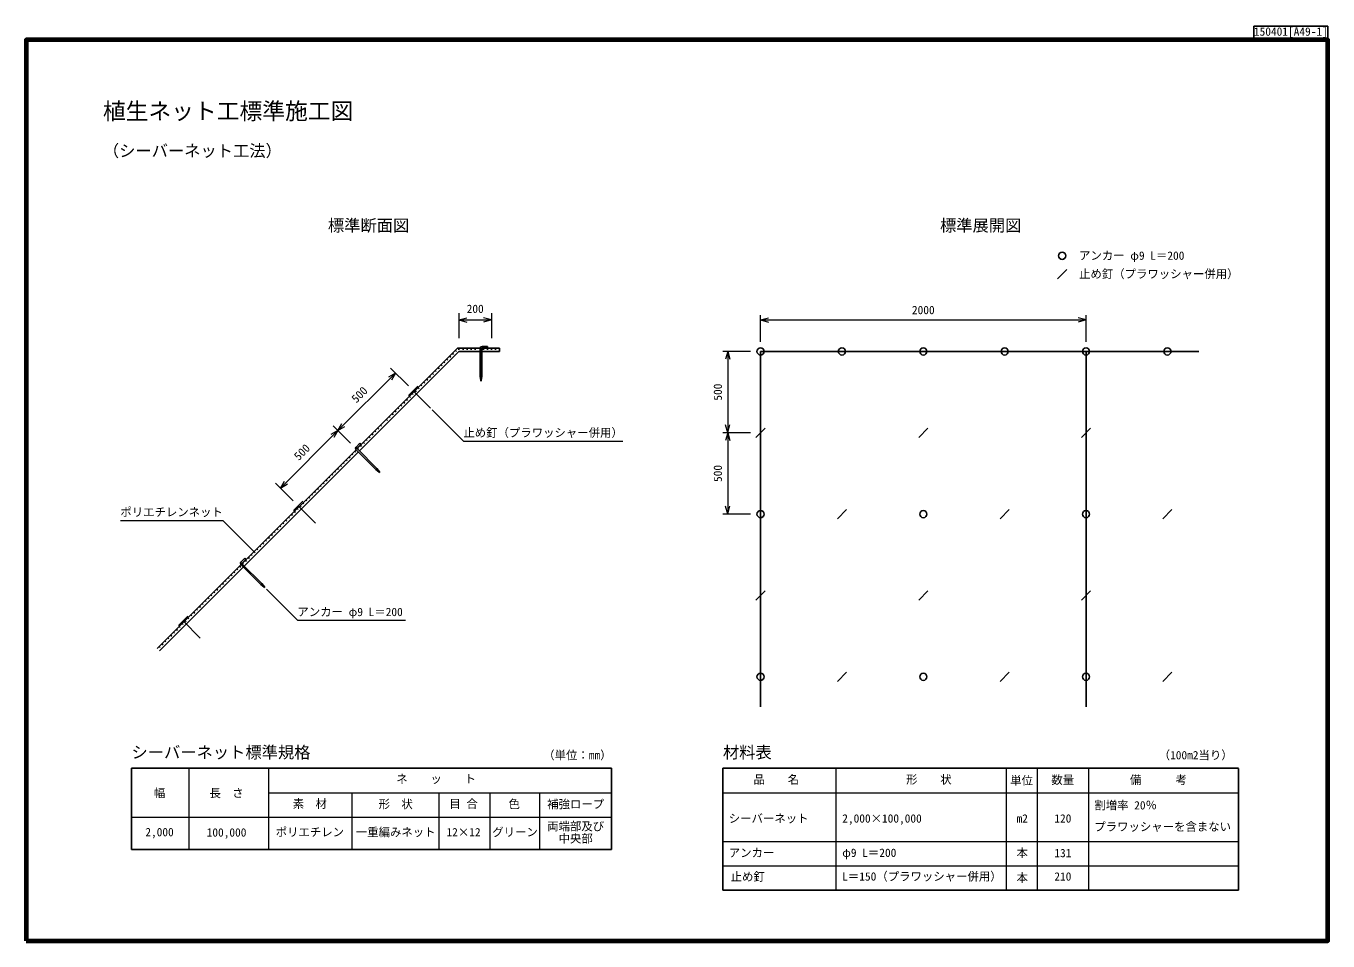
# Model space of a CAD drawing. Units: millimetres, scale not verified. Extents: x 200 to 8201, y 200 to 5825.
import ezdxf
from ezdxf.enums import TextEntityAlignment as Align

# ---------------------------------------------------------------- set-up
doc = ezdxf.new("R2010")
doc.units = ezdxf.units.MM
doc.header["$LTSCALE"] = 20
for name, color, linetype, lineweight in [('C-DOC', 3, 'Continuous', 25), ('C-MTR-FRAM', 5, 'Continuous', 25), ('C-MTR-LINE', 5, 'Continuous', 13), ('C-STR', 7, 'Continuous', 25), ('C-STR-DIM', 1, 'Continuous', 13), ('C-STR-HTXT', 1, 'Continuous', 13), ('C-STR-TXT', 7, 'Continuous', 25), ('C-TTL', 2, 'Continuous', 70)]:
    doc.layers.add(name, color=color, linetype=linetype, lineweight=lineweight)
doc.layers.add('C-MTR-TXT', color=5, linetype='Continuous')
doc.layers.add('C-TTL-TXT', color=5, linetype='Continuous')
doc.styles.add('ＭＳ ゴシック', font='')
doc.styles.get('ＭＳ ゴシック').set_extended_font_data('MS Gothic')

msp = doc.modelspace()

# ---------------------------------------------------------------- linework, layer by layer
at = {"layer": 'C-DOC'}
for p, q in [((7745.89, 5824.96), (7745.89, 5749.96)), ((8200.89, 5824.96), (7745.89, 5824.96)), ((8200.89, 5749.96), (8200.89, 5824.96)), ((7745.89, 5749.96), (8200.89, 5749.96))]:
    msp.add_line(p, q, dxfattribs=at)
at = {"layer": 'C-MTR-FRAM'}
for p, q in [((848.8, 761.37), (848.8, 1261.37)), ((848.8, 1261.37), (3798.41, 1261.37)), ((3798.41, 1261.37), (3798.41, 761.37)), ((4482.65, 1261.37), (4482.65, 511.37)), ((4482.65, 1261.37), (7650.74, 1261.37)), ((7650.74, 1259.37), (7650.74, 511.37)), ((848.8, 761.37), (3798.41, 761.37)), ((4482.65, 511.37), (7650.74, 511.37))]:
    msp.add_line(p, q, dxfattribs=at)
at = {"layer": 'C-MTR-LINE'}
for p, q in [((1200.13, 1261.37), (1200.13, 761.37)), ((1689.23, 1261.37), (1689.23, 761.37)), ((5175.65, 1261.37), (5175.65, 511.37)), ((6223.09, 1261.37), (6223.09, 509.37)), ((6413.09, 1261.37), (6413.09, 509.37)), ((6728.65, 1261.37), (6728.65, 509.37)), ((1689.23, 1111.37), (3798.41, 1111.37)), ((2202.42, 1111.37), (2202.42, 761.37)), ((2736.23, 1111.37), (2736.23, 761.37)), ((3050.79, 1111.37), (3050.79, 761.37)), ((3358.05, 761.37), (3358.05, 1111.37)), ((4482.65, 1111.37), (7650.74, 1111.37)), ((848.8, 961.37), (3798.41, 961.37)), ((4482.65, 811.37), (7650.74, 811.37)), ((4482.65, 661.37), (7650.74, 661.37))]:
    msp.add_line(p, q, dxfattribs=at)
at = {"layer": 'C-STR'}
for p, q in [((2234.79, 3226.91), (2852.22, 3844.34)), ((2852.22, 3844.34), (2991.5, 3844.34)), ((2860.5, 3835.2), (2860.5, 3844.34)), ((2885.5, 3835.2), (2885.5, 3844.34)), ((2910.5, 3835.2), (2910.5, 3844.34)), ((2935.5, 3835.2), (2935.5, 3844.34)), ((2960.5, 3835.2), (2960.5, 3844.34)), ((2991.5, 3846.69), (2991.5, 3671.59)), ((3000.5, 3841.59), (3000.5, 3671.59)), ((3001.33, 3844.34), (3110.5, 3844.34)), ((3003.02, 3855.57), (3035.97, 3855.57)), ((3035.97, 3846.57), (3005.91, 3846.57)), ((3010.5, 3835.2), (3010.5, 3844.34)), ((3035.5, 3835.2), (3035.5, 3844.34)), ((3035.97, 3846.57), (3035.97, 3855.57)), ((3060.5, 3835.2), (3060.5, 3844.34)), ((3085.5, 3835.2), (3085.5, 3844.34)), ((3110.5, 3824.34), (3110.5, 3844.34)), ((2248.45, 3212.29), (2860.5, 3824.34)), ((2792.03, 3771.23), (2785.56, 3777.69)), ((2809.7, 3788.9), (2803.24, 3795.37)), ((2827.38, 3806.58), (2820.92, 3813.04)), ((2845.06, 3824.26), (2838.6, 3830.72)), ((2860.5, 3824.34), (2991.5, 3824.34)), ((3000.5, 3824.34), (3110.5, 3824.34)), ((7406.51, 3824.34), (4714.08, 3824.34)), ((4714.08, 3824.34), (4714.08, 1640.08)), ((6714.08, 3824.34), (6714.08, 1640.08)), ((2703.64, 3682.84), (2697.18, 3689.3)), ((2721.32, 3700.52), (2714.85, 3706.98)), ((2738.99, 3718.19), (2732.53, 3724.65)), ((2756.67, 3735.87), (2750.21, 3742.33)), ((2774.35, 3753.55), (2767.89, 3760.01)), ((2607.52, 3610.64), (2550.95, 3554.07)), ((2615.25, 3594.45), (2608.79, 3600.91)), ((2632.93, 3612.13), (2626.47, 3618.59)), ((2650.6, 3629.81), (2644.14, 3636.27)), ((2668.28, 3647.48), (2661.82, 3653.94)), ((2685.96, 3665.16), (2679.5, 3671.62)), ((2994.5, 3646.59), (2991.5, 3671.59)), ((2994.5, 3646.59), (2996, 3641.59)), ((2996, 3641.59), (2997.5, 3646.59)), ((2997.5, 3646.59), (3000.5, 3671.59)), ((2544.54, 3523.74), (2538.08, 3530.2)), ((2562.22, 3541.42), (2555.75, 3547.88)), ((2579.89, 3559.09), (2573.43, 3565.56)), ((2685.3, 3476.29), (2579.23, 3582.36)), ((2597.57, 3576.77), (2591.11, 3583.23)), ((2456.15, 3435.35), (2449.69, 3441.81)), ((2473.83, 3453.03), (2467.37, 3459.49)), ((2491.51, 3470.71), (2485.04, 3477.17)), ((2509.18, 3488.38), (2502.72, 3494.85)), ((2526.86, 3506.06), (2520.4, 3512.52)), ((2385.44, 3364.64), (2378.98, 3371.1)), ((2420.79, 3400), (2414.33, 3406.46)), ((2438.47, 3417.67), (2432.01, 3424.13)), ((2297.05, 3276.25), (2290.59, 3282.71)), ((2314.73, 3293.93), (2308.27, 3300.39)), ((2332.41, 3311.61), (2325.94, 3318.07)), ((2350.08, 3329.28), (2343.62, 3335.75)), ((2367.76, 3346.96), (2361.3, 3353.42)), ((4685.8, 3296.06), (4742.37, 3352.63)), ((5685.8, 3296.06), (5742.37, 3352.63)), ((6685.8, 3296.06), (6742.37, 3352.63)), ((1527.9, 2520.03), (2227.94, 3220.07)), ((1541.35, 2505.19), (2242.09, 3205.93)), ((2226.34, 3205.54), (2219.88, 3212)), ((2226.12, 3221.89), (2349.97, 3098.11)), ((2227.98, 3236.32), (2251.27, 3259.62)), ((2236.09, 3224.65), (2356.33, 3104.48)), ((2257.63, 3253.26), (2236.38, 3232)), ((2244.02, 3223.22), (2237.56, 3229.68)), ((2257.63, 3253.26), (2251.27, 3259.62)), ((2261.7, 3240.9), (2255.23, 3247.36)), ((2279.37, 3258.57), (2272.91, 3265.04)), ((2137.95, 3117.15), (2131.49, 3123.61)), ((2155.63, 3134.83), (2149.17, 3141.29)), ((2173.31, 3152.51), (2166.85, 3158.97)), ((2190.99, 3170.19), (2184.52, 3176.65)), ((2208.66, 3187.86), (2202.2, 3194.32)), ((2067.24, 3046.44), (2060.78, 3052.9)), ((2084.92, 3064.12), (2078.46, 3070.58)), ((2102.6, 3081.8), (2096.14, 3088.26)), ((2120.27, 3099.47), (2113.81, 3105.94)), ((2369.77, 3082.56), (2349.97, 3098.11)), ((2371.89, 3084.69), (2356.33, 3104.48)), ((2369.77, 3082.56), (2374.37, 3080.09)), ((2374.37, 3080.09), (2371.89, 3084.69)), ((1978.85, 2958.05), (1972.39, 2964.52)), ((1996.53, 2975.73), (1990.07, 2982.19)), ((2014.21, 2993.41), (2007.75, 2999.87)), ((2031.89, 3011.09), (2025.42, 3017.55)), ((2049.56, 3028.76), (2043.1, 3035.23)), ((1900.41, 2903.53), (1843.84, 2846.96)), ((1908.14, 2887.34), (1901.68, 2893.8)), ((1925.82, 2905.02), (1919.36, 2911.48)), ((1943.5, 2922.7), (1937.04, 2929.16)), ((1961.18, 2940.38), (1954.71, 2946.84)), ((1819.75, 2798.95), (1813.29, 2805.42)), ((1837.43, 2816.63), (1830.97, 2823.09)), ((1855.11, 2834.31), (1848.65, 2840.77)), ((1872.79, 2851.99), (1866.33, 2858.45)), ((1978.19, 2769.18), (1872.12, 2875.25)), ((1890.46, 2869.67), (1884, 2876.13)), ((5185.8, 2796.06), (5242.37, 2852.63)), ((6185.8, 2796.06), (6242.37, 2852.63)), ((7185.8, 2796.06), (7242.37, 2852.63)), ((1749.04, 2728.24), (1742.58, 2734.71)), ((1766.72, 2745.92), (1760.26, 2752.38)), ((1784.4, 2763.6), (1777.94, 2770.06)), ((1802.08, 2781.28), (1795.61, 2787.74)), ((1660.65, 2639.86), (1654.19, 2646.32)), ((1678.33, 2657.53), (1671.87, 2663.99)), ((1696.01, 2675.21), (1689.55, 2681.67)), ((1713.69, 2692.89), (1707.23, 2699.35)), ((1731.37, 2710.57), (1724.9, 2717.03)), ((1589.94, 2569.14), (1583.48, 2575.61)), ((1607.62, 2586.82), (1601.16, 2593.28)), ((1625.3, 2604.5), (1618.84, 2610.96)), ((1642.98, 2622.18), (1636.52, 2628.64)), ((1005.97, 1998.1), (1520.84, 2512.96)), ((1020.12, 1983.96), (1534.98, 2498.82)), ((1501.56, 2480.76), (1495.09, 2487.22)), ((1519.23, 2498.43), (1512.77, 2504.9)), ((1519.01, 2514.79), (1642.86, 2391.01)), ((1520.87, 2529.21), (1544.16, 2552.52)), ((1528.98, 2517.55), (1649.22, 2397.37)), ((1550.53, 2546.15), (1529.28, 2524.89)), ((1536.91, 2516.11), (1530.45, 2522.57)), ((1550.53, 2546.15), (1544.16, 2552.52)), ((1554.59, 2533.79), (1548.13, 2540.25)), ((1572.27, 2551.47), (1565.81, 2557.93)), ((1430.85, 2410.05), (1424.38, 2416.51)), ((1448.52, 2427.72), (1442.06, 2434.18)), ((1466.2, 2445.4), (1459.74, 2451.86)), ((1483.88, 2463.08), (1477.42, 2469.54)), ((1342.46, 2321.66), (1336, 2328.12)), ((1360.13, 2339.34), (1353.67, 2345.8)), ((1377.81, 2357.01), (1371.35, 2363.47)), ((1395.49, 2374.69), (1389.03, 2381.15)), ((1413.17, 2392.37), (1406.71, 2398.83)), ((1662.66, 2375.46), (1642.86, 2391.01)), ((1664.79, 2377.58), (1649.22, 2397.37)), ((1662.66, 2375.46), (1667.26, 2372.98)), ((1667.26, 2372.98), (1664.79, 2377.58)), ((4685.8, 2296.06), (4742.37, 2352.63)), ((5685.8, 2296.06), (5742.37, 2352.63)), ((6685.8, 2296.06), (6742.37, 2352.63)), ((1271.75, 2250.95), (1265.28, 2257.41)), ((1289.42, 2268.62), (1282.96, 2275.09)), ((1307.1, 2286.3), (1300.64, 2292.76)), ((1324.78, 2303.98), (1318.32, 2310.44)), ((1193.3, 2196.43), (1136.73, 2139.86)), ((1271.08, 2062.08), (1165.02, 2168.14)), ((1183.36, 2162.56), (1176.9, 2169.02)), ((1201.04, 2180.24), (1194.57, 2186.7)), ((1218.71, 2197.91), (1212.25, 2204.38)), ((1236.39, 2215.59), (1229.93, 2222.05)), ((1254.07, 2233.27), (1247.61, 2239.73)), ((1094.97, 2074.17), (1088.51, 2080.63)), ((1112.65, 2091.85), (1106.19, 2098.31)), ((1130.32, 2109.53), (1123.86, 2115.99)), ((1148, 2127.2), (1141.54, 2133.66)), ((1165.68, 2144.88), (1159.22, 2151.34)), ((1024.26, 2003.46), (1017.8, 2009.92)), ((1041.94, 2021.14), (1035.48, 2027.6)), ((1059.61, 2038.81), (1053.15, 2045.28)), ((1077.29, 2056.49), (1070.83, 2062.95)), ((5185.8, 1796.06), (5242.37, 1852.63)), ((6185.8, 1796.06), (6242.37, 1852.63)), ((7185.8, 1796.06), (7242.37, 1852.63))]:
    msp.add_line(p, q, dxfattribs=at)
for centre in [(4714.08, 3824.34), (5214.08, 3824.34), (5714.08, 3824.34), (6214.08, 3824.34), (6714.08, 3824.34), (7214.08, 3824.34), (4714.08, 2824.34), (5714.08, 2824.34), (6714.08, 2824.34), (4714.08, 1824.34), (5714.08, 1824.34), (6714.08, 1824.34)]:
    msp.add_circle(centre, 22, dxfattribs=at)
for centre, radius, start, end in [((3003.18, 3843.46), 12.12, 90.74558, 164.52089), ((3005.5, 3841.59), 5, 85.32404, 180), ((2236.66, 3227.87), 12.12, 135.76262, 209.53793), ((2239.62, 3228.19), 5, 130.3409, 225.01704), ((1529.55, 2520.76), 12.12, 135.76262, 209.53793), ((1532.51, 2521.08), 5, 130.3409, 225.01704)]:
    msp.add_arc(centre, radius, start, end, dxfattribs=at)
at = {"layer": 'C-STR-DIM'}
for p, q in [((2860.5, 4059.57), (2860.5, 3905.88)), ((2860.5, 4018.03), (2908.8, 4030.97)), ((2860.5, 4018.03), (2908.8, 4005.09)), ((2860.5, 4018.03), (3060.5, 4018.03)), ((3060.5, 4018.03), (3012.21, 4030.97)), ((3060.5, 4018.03), (3012.21, 4005.09)), ((3060.5, 4059.57), (3060.5, 3905.88)), ((4714.08, 3884.34), (4714.08, 4048.03)), ((4714.08, 4018.03), (4762.38, 4030.97)), ((4714.08, 4018.03), (4762.38, 4005.09)), ((4714.08, 4018.03), (6714.08, 4018.03)), ((6714.08, 4018.03), (6665.79, 4030.97)), ((6714.08, 4018.03), (6665.79, 4005.09)), ((6714.08, 3884.34), (6714.08, 4048.03)), ((4652.08, 3824.34), (4482.08, 3824.34)), ((4512.08, 3824.34), (4499.14, 3776.05)), ((4512.08, 3824.34), (4525.02, 3776.05)), ((4512.08, 3824.34), (4512.08, 3324.34)), ((2116.52, 3337.96), (2470.07, 3691.51)), ((2470.07, 3691.51), (2426.77, 3666.51)), ((2440.7, 3720.89), (2549.38, 3612.21)), ((2470.07, 3691.51), (2445.07, 3648.21)), ((2087.15, 3367.33), (2193.99, 3260.49)), ((2116.52, 3337.96), (2141.52, 3381.26)), ((2116.52, 3337.96), (2159.82, 3362.96)), ((4512.08, 3324.34), (4499.14, 3372.64)), ((4512.08, 3324.34), (4525.02, 3372.64)), ((1762.97, 2984.41), (2116.52, 3337.96)), ((2116.52, 3337.96), (2073.22, 3312.96)), ((2116.52, 3337.96), (2091.52, 3294.66)), ((4652.08, 3324.34), (4482.08, 3324.34)), ((4512.08, 3324.34), (4499.14, 3276.05)), ((4512.08, 3324.34), (4525.02, 3276.05)), ((4512.08, 3324.34), (4512.08, 2824.34)), ((1733.59, 3013.78), (1842.27, 2905.1)), ((1762.97, 2984.41), (1787.97, 3027.71)), ((1762.97, 2984.41), (1806.27, 3009.41)), ((4652.08, 2824.34), (4482.08, 2824.34)), ((4512.08, 2824.34), (4499.14, 2872.64)), ((4512.08, 2824.34), (4525.02, 2872.64))]:
    msp.add_line(p, q, dxfattribs=at)
at = {"layer": 'C-STR-HTXT'}
for p, q in [((2695.89, 3465.67), (2887.53, 3273.4)), ((2887.53, 3273.4), (3867.53, 3273.4)), ((779.68, 2785.38), (1409.68, 2785.38)), ((1409.68, 2785.38), (1601.33, 2593.12)), ((1677.85, 2362.36), (1867.66, 2171.93)), ((1867.66, 2171.93), (2532.66, 2171.93))]:
    msp.add_line(p, q, dxfattribs=at)
at = {"layer": 'C-STR-TXT'}
msp.add_line((6539.03, 4271.17), (6595.6, 4327.74), dxfattribs=at)
msp.add_circle((6567.31, 4412.45), 22, dxfattribs=at)
at = {"layer": 'C-TTL'}
msp.add_lwpolyline([(200, 200), (8200, 200), (8200, 5740), (200, 5740)], close=True, dxfattribs=at)

# ---------------------------------------------------------------- texts
at = {"layer": 'C-DOC', "style": 'ＭＳ ゴシック'}
msp.add_text('150401[A49-1]', height=51.32, dxfattribs=at).set_placement((7745.89, 5749.96), align=Align.BOTTOM_LEFT)
at = {"layer": 'C-MTR-TXT', "style": 'ＭＳ ゴシック'}
for s, p in [('（単位：㎜）', (3378.41, 1301.37)), ('（100m2当り）', (7160.74, 1301.37)), ('\u3000\u3000ネ\u3000\u3000ッ\u3000\u3000ト', (2335.25, 1155.37)), ('品\u3000\u3000名', (4670.65, 1151.37)), ('アンカー', (4518.65, 700.76)), ('φ9 L＝200', (5215.88, 701.37)), ('止め釘', (4530.18, 553.76)), ('L＝150（プラワッシャー併用）', (5215.88, 555.53))]:
    msp.add_text(s, height=51.32, dxfattribs=at).set_placement(p, align=Align.BOTTOM_LEFT)
for s, p in [('形\u3000\u3000状', (5888.04, 1151.37)), ('数量', (6640.89, 1149.37)), ('備\u3000\u3000\u3000考', (7333.86, 1149.37)), ('131', (6624.15, 699.37)), ('210', (6624.15, 555.37))]:
    msp.add_text(s, height=51.32, dxfattribs=at).set_placement(p, align=Align.BOTTOM_RIGHT)
for s, p in [('単位', (6318.11, 1145.22)), ('幅', (1020.42, 1069)), ('長\u3000さ', (1432.37, 1068)), ('素\u3000材', (1944.2, 1002.43)), ('形\u3000状', (2471.64, 1000.28)), ('目 合', (2888.75, 1001.9)), ('色', (3199.92, 1000.36)), ('補強ロープ', (3577.74, 999.84)), ('2,000', (1020.42, 828.43)), ('100,000', (1432.37, 826.28)), ('両端部及び', (3577.74, 863.6)), ('中央部', (3577.74, 788.84)), ('本', (6321.97, 700.76)), ('本', (6321.97, 547.76))]:
    msp.add_text(s, height=51.32, dxfattribs=at).set_placement(p, align=Align.BOTTOM_CENTER)
for s, p in [('割増率 20％', (6765.19, 1034.02)), ('シーバーネット', (4518.65, 953.16)), ('2,000×100,000', (5215.88, 953.16)), ('プラワッシャーを含まない', (6765.19, 902.1))]:
    msp.add_text(s, height=51.32, dxfattribs=at).set_placement(p, align=Align.MIDDLE_LEFT)
for s, p in [('m2', (6321.97, 953.16)), ('ポリエチレン', (1944.2, 869)), ('一重編みネット', (2471.64, 869)), ('12×12', (2888.75, 869)), ('グリーン', (3205, 869))]:
    msp.add_text(s, height=51.32, dxfattribs=at).set_placement(p, align=Align.MIDDLE_CENTER)
msp.add_text('120', height=51.32, dxfattribs=at).set_placement((6624.15, 953.16), align=Align.MIDDLE_RIGHT)
at = {"layer": 'C-STR-DIM', "color": 7, "style": 'ＭＳ ゴシック'}
for s, p in [('アンカー φ9 L＝200', (6671.31, 4372.45)), ('止め釘（プラワッシャー併用）', (6671.31, 4259.45)), ('200', (2908, 4045.32)), ('2000', (5644.08, 4038.03)), ('止め釘（プラワッシャー併用）', (2887.53, 3283.4)), ('ポリエチレンネット', (779.68, 2795.38)), ('アンカー φ9 L＝200', (1867.66, 2181.93))]:
    msp.add_text(s, height=51.32, dxfattribs=at).set_placement(p, align=Align.BOTTOM_LEFT)
for rotation, p in [(45, (2240.94, 3492.84)), (90, (4492.08, 3521.84)), (45, (1887.39, 3139.29)), (90, (4492.08, 3021.84))]:
    msp.add_text('500', height=51.32, rotation=rotation, dxfattribs=at).set_placement(p, align=Align.BOTTOM_LEFT)
at = {"layer": 'C-TTL-TXT', "color": 3, "style": 'ＭＳ ゴシック'}
for s, height, p in [('植生ネット工標準施工図', 102.6, (672.16, 5220.06)), ('（シーバーネット工法）', 73.31, (672.16, 4999.25))]:
    msp.add_text(s, height=height, dxfattribs=at).set_placement(p, align=Align.BOTTOM_LEFT)
at = {"layer": 'C-TTL-TXT', "color": 7, "style": 'ＭＳ ゴシック'}
for s, p in [('標準断面図', (2055.14, 4635.55)), ('標準展開図', (5816.7, 4635.55))]:
    msp.add_text(s, height=73.31, dxfattribs=at).set_placement(p, align=Align.TOP_LEFT)
at = {"layer": 'C-TTL-TXT', "style": 'ＭＳ ゴシック'}
for s, p in [('シーバーネット標準規格', (847.99, 1301.37)), ('材料表', (4482.65, 1301.37))]:
    msp.add_text(s, height=73.31, dxfattribs=at).set_placement(p, align=Align.BOTTOM_LEFT)

doc.saveas('drawing.dxf')
